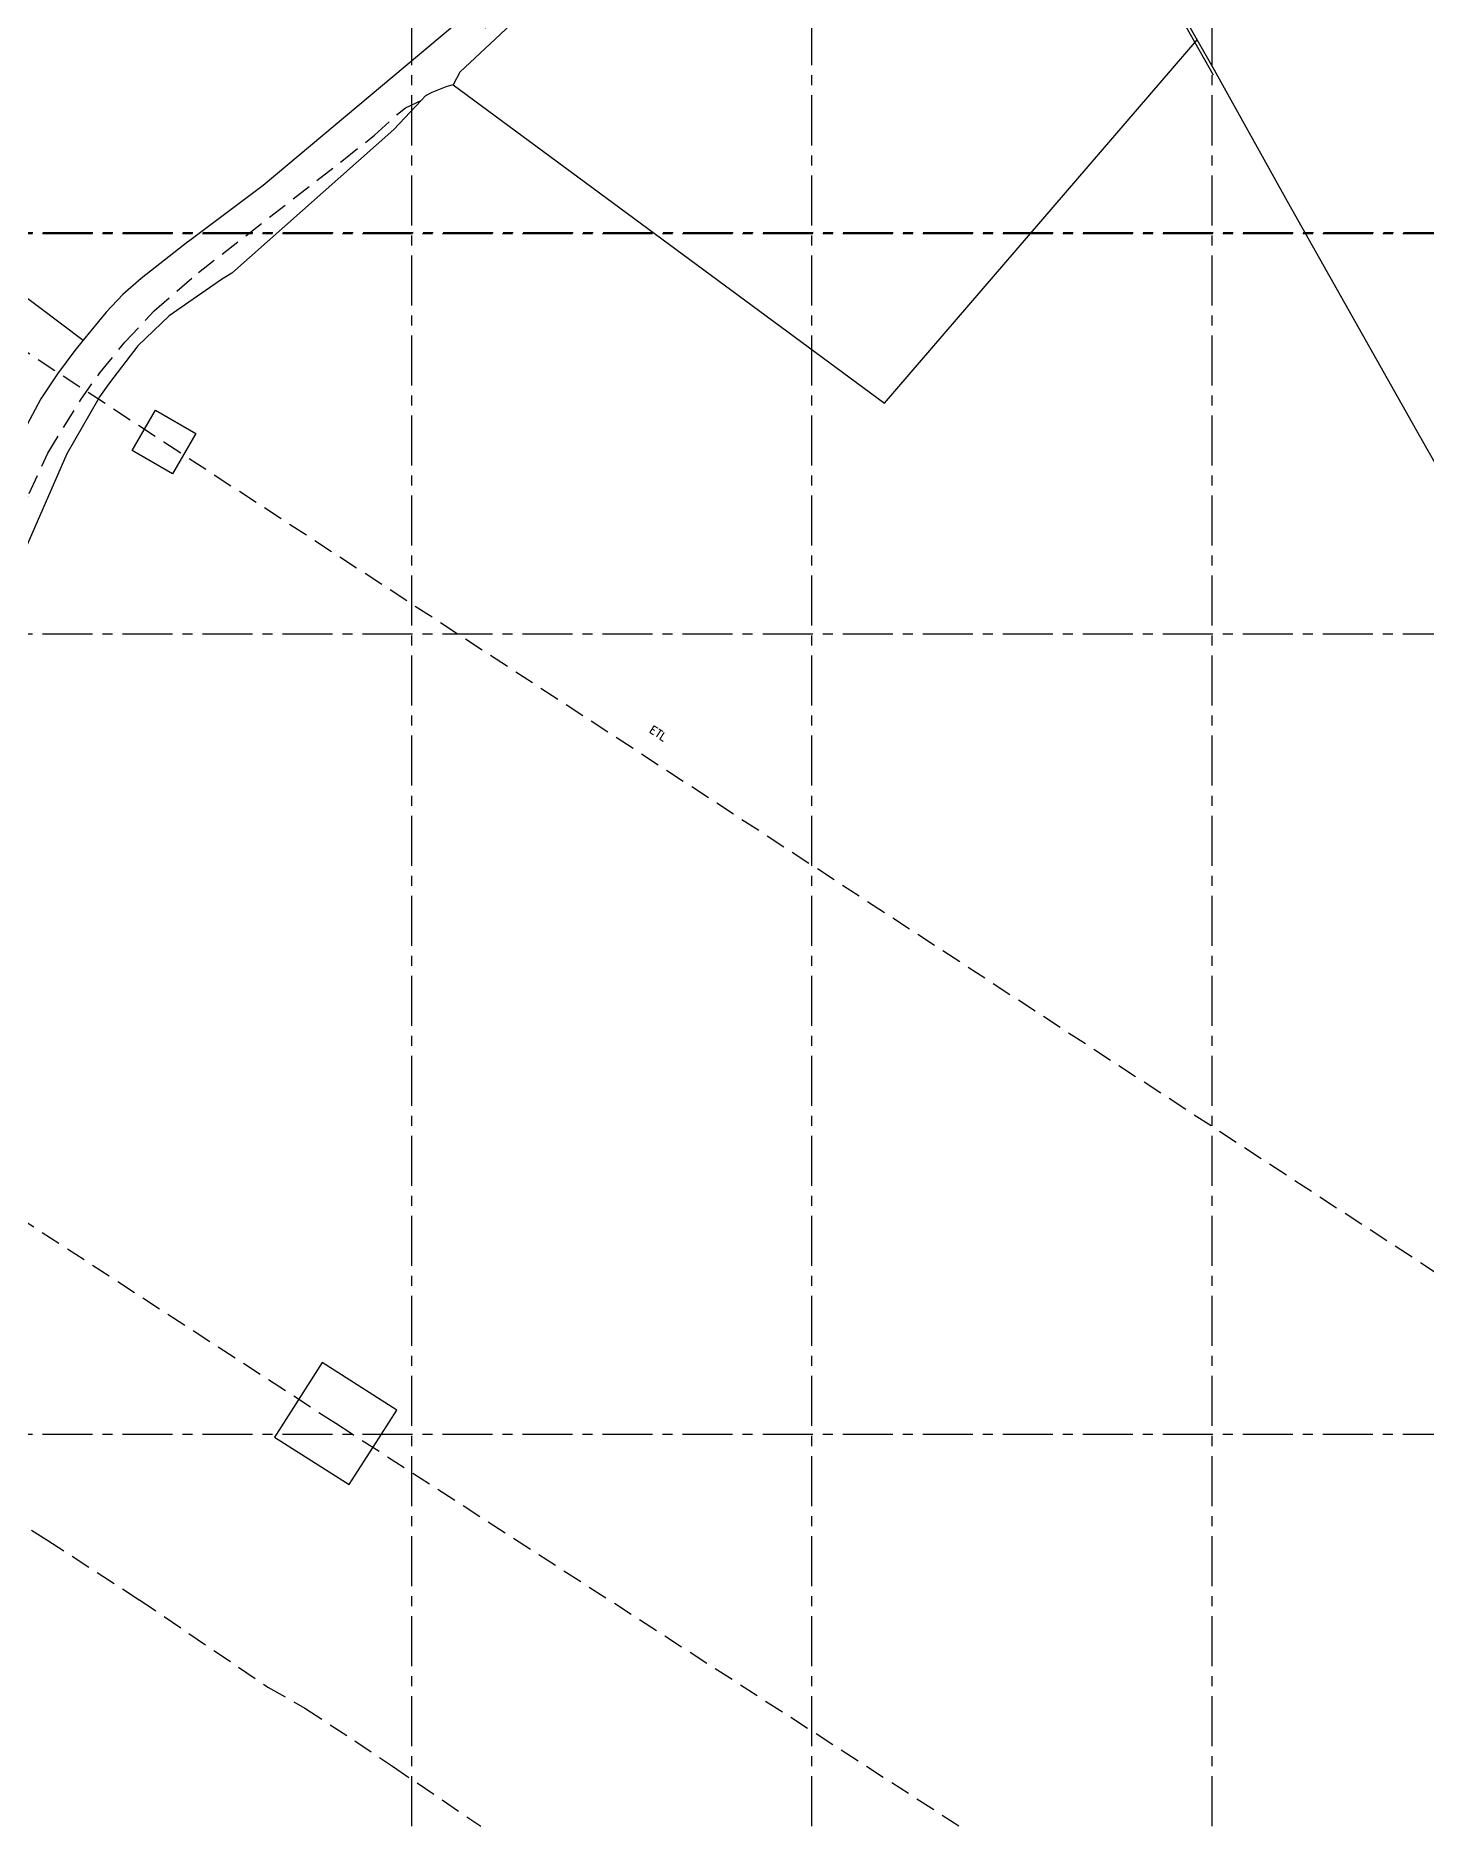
# Model space of a CAD drawing. Extents: x 380524 to 381571, y 430951 to 432014.
# Drawn here: x 381053 to 381226.8, y 430951 to 431174.7 of the extents above; entities that cross this region are included whole.
import ezdxf

# ---------------------------------------------------------------- set-up
doc = ezdxf.new("R2010")
doc.units = 0
doc.header["$LTSCALE"] = 5
doc.header["$MEASUREMENT"] = 0
doc.linetypes.add('CENTER', pattern=[2, 1.25, -0.25, 0.25, -0.25])
doc.linetypes.add('DASHED', pattern=[0.75, 0.5, -0.25])
for name, color, linetype in [('G8010021', 8, 'DASHED'), ('G8010030', 8, 'CONTINUOUS'), ('G8010032', 8, 'DASHED'), ('G8010572', 8, 'CENTER'), ('G8011009', 8, 'CONTINUOUS'), ('os', 8, 'CONTINUOUS')]:
    doc.layers.add(name, color=color, linetype=linetype)
doc.styles.get("Standard").update_dxf_attribs({"font": 'SIMPLEX.SHX'})

msp = doc.modelspace()

# ---------------------------------------------------------------- linework, layer by layer
at = {"layer": 'G8010021'}
msp.add_lwpolyline([(381044, 431099.22), (381046.35, 431105.29), (381049.27, 431111.6), (381052.18, 431117.52), (381054.51, 431122.58), (381058.59, 431129.17), (381061, 431132.59), (381064.12, 431136.41), (381067.81, 431140.34), (381073.33, 431145.13), (381091.26, 431159.05), (381095.32, 431162.28), (381098.23, 431164.9), (381099.22, 431165.7), (381101.17, 431166.64)], dxfattribs=at)
at = {"layer": 'G8010030'}
for points in [[(380927.9, 431217.2), (380982.73, 431195.12), (380999.81, 431181.61), (381000, 431181.46), (381018.84, 431166.98), (381041.81, 431149.56), (381058.95, 431136.69)], [(381198.14, 431174.22), (381174.55, 431215.35), (381157.53, 431210.97), (381151.14, 431209.94), (381148.97, 431209.62), (381143.99, 431210.32)], [(381139.45, 431212.4), (381137.31, 431209.45), (381134.13, 431204.87), (381130.84, 431200.63), (381126.89, 431196.09), (381119.32, 431188.46), (381108.27, 431178.59), (381105.1, 431175.82), (381081.42, 431156.02), (381072.1, 431149.02), (381072.01, 431148.96), (381066.16, 431144.37), (381063.88, 431142.37), (381061.81, 431140.17), (381058.95, 431136.69)], [(381143.99, 431210.32), (381133.22, 431196.11), (381129.57, 431192.36), (381126.31, 431189.21), (381105.98, 431170.16), (381105.18, 431168.57)], [(381105.18, 431168.57), (381159.07, 431128.82), (381198.14, 431174.22)], [(381282.31, 431023.23), (381250.44, 431072), (381241.85, 431096.72), (381225.94, 431124.7), (381209.44, 431153.99), (381200.3, 431170.41), (381198.14, 431174.22)], [(381105.18, 431168.57), (381104.38, 431168.36), (381102.5, 431167.63), (381101.71, 431167.22), (381101.17, 431166.64)], [(381101.17, 431166.64), (381097.75, 431162.99), (381077.51, 431145.06), (381076.22, 431144.26), (381069.66, 431139.74), (381065.77, 431135.97), (381062.24, 431131.35), (381060.99, 431129.58), (381060.71, 431129.16), (381056.88, 431122.48), (381051.89, 431111.02)], [(381058.95, 431136.69), (381057.87, 431135.37), (381055.72, 431132.46), (381053.66, 431129.35), (381049.87, 431122.23), (381047.16, 431116.21), (381040.52, 431100.63)], [(381073, 431125.02), (381070.09, 431119.99), (381065.07, 431122.9), (381067.97, 431127.92), (381073, 431125.02)], [(381083.1, 431000), (381082.86, 430999.62), (381092.18, 430993.69), (381096.19, 431000), (381098.11, 431003.01), (381088.79, 431008.94), (381083.1, 431000)]]:
    msp.add_lwpolyline(points, dxfattribs=at)
at = {"layer": 'G8010032'}
for points in [[(380795.05, 431303.75), (381000, 431169.25), (381069.03, 431123.96)], [(381090.49, 431001.32), (381000, 431060.16), (380761.27, 431215.38)], [(381069.03, 431123.96), (381258.9, 431000), (381320.68, 430959.67)], [(381008.21, 431016.33), (381010.57, 431015.08), (381013.1, 431013.16), (381033.61, 431000), (381042.96, 430994.01), (381054.4, 430986.8), (381065.95, 430979.31), (381082, 430968.41), (381086.64, 430965.75), (381092.86, 430961.7), (381097.58, 430958.53), (381108.61, 430951.02)], [(381168.36, 430951.02), (381092.53, 431000), (381090.49, 431001.32)]]:
    msp.add_lwpolyline(points, dxfattribs=at)
at = {"layer": 'G8010572', "flags": 128}
for points in [[(381100, 430951.02), (381100, 431973.67)], [(381150, 430951.02), (381150, 431973.67)], [(381200, 430951.02), (381200, 431973.67)], [(380523.84, 431150), (381478.62, 431150)], [(380573.9, 431150.15), (381528.68, 431150.15)], [(380523.84, 431100), (381478.62, 431100)], [(380523.84, 431000), (381478.62, 431000)]]:
    msp.add_lwpolyline(points, dxfattribs=at)
at = {"layer": 'os', "flags": 128}
msp.add_lwpolyline([(381109.16, 431175.64), (381117.09, 431182.77), (381124.22, 431189.63), (381130.82, 431196.23), (381134.79, 431201.24), (381142.45, 431210.22), (381143.08, 431211.48), (381145.68, 431211.09), (381148.79, 431210.96), (381151.65, 431211.35), (381155.03, 431211.99), (381161.13, 431213.42), (381173.71, 431216.56), (381200.14, 431169.83)], dxfattribs=at)

# ---------------------------------------------------------------- texts
at = {"layer": 'G8011009'}
msp.add_text('ETL', height=1, rotation=326.5, dxfattribs=at).set_placement((381129.6, 431087.76))

doc.saveas('drawing.dxf')
